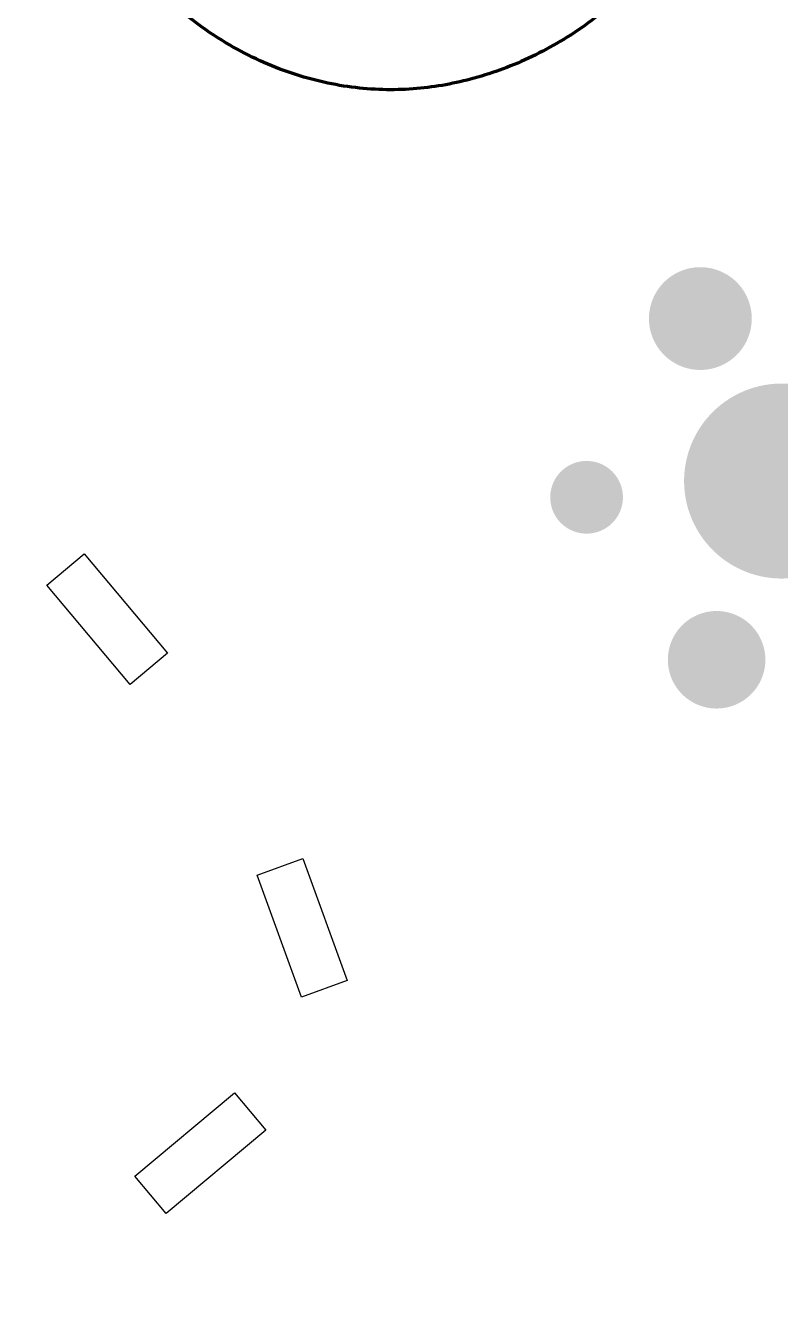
# Model space of a CAD drawing. Header units: millimetres. Extents: x -213 to 898, y -426 to 200.
# Drawn here: x 205.5 to 251.9, y -216.6 to -138 of the extents above; entities that cross this region are included whole.
import ezdxf

# ---------------------------------------------------------------- set-up
doc = ezdxf.new("R2010")
doc.units = ezdxf.units.MM
for name, color, linetype, true_color in [('Cut', 1, 'Continuous', 0xff0000), ('Etch', 5, 'Continuous', 0x0000ff), ('Line', 18, 'Continuous', 0x000000)]:
    doc.layers.add(name, color=color, linetype=linetype, true_color=true_color)

msp = doc.modelspace()

# ---------------------------------------------------------------- hatches: boundary and pattern name
at = {"layer": 'Etch', "true_color": 0x0000ff}
for points in [[(246, -159), (246.067, -159.021), (246.135, -159.042), (246.204, -159.06), (246.274, -159.078), (246.345, -159.094), (246.416, -159.108), (246.489, -159.121), (246.563, -159.132), (246.637, -159.141), (246.712, -159.149), (246.788, -159.155), (246.864, -159.159), (246.941, -159.162), (247.018, -159.162), (247.096, -159.161), (247.174, -159.157), (247.253, -159.152), (247.332, -159.145), (247.411, -159.136), (247.49, -159.124), (247.569, -159.111), (247.647, -159.095), (247.726, -159.078), (247.805, -159.058), (247.883, -159.037), (247.961, -159.013), (248.038, -158.987), (248.115, -158.959), (248.191, -158.93), (248.266, -158.898), (248.341, -158.864), (248.414, -158.828), (248.487, -158.791), (248.559, -158.751), (248.629, -158.71), (248.699, -158.667), (248.767, -158.623), (248.834, -158.576), (248.9, -158.528), (248.964, -158.479), (249.027, -158.428), (249.088, -158.375), (249.147, -158.321), (249.206, -158.266), (249.262, -158.21), (249.317, -158.152), (249.37, -158.094), (249.421, -158.034), (249.471, -157.974), (249.519, -157.912), (249.565, -157.85), (249.609, -157.787), (249.651, -157.723), (249.692, -157.659), (249.731, -157.594), (249.768, -157.529), (249.803, -157.464), (249.837, -157.398), (249.868, -157.332), (249.898, -157.266), (249.926, -157.199), (249.952, -157.133), (249.977, -157.066), (250, -157), (250.021, -156.933), (250.042, -156.865), (250.06, -156.796), (250.078, -156.726), (250.094, -156.655), (250.108, -156.584), (250.121, -156.511), (250.132, -156.437), (250.141, -156.363), (250.149, -156.288), (250.155, -156.212), (250.159, -156.136), (250.162, -156.059), (250.162, -155.982), (250.161, -155.904), (250.157, -155.826), (250.152, -155.747), (250.145, -155.668), (250.136, -155.589), (250.124, -155.51), (250.111, -155.431), (250.095, -155.353), (250.078, -155.274), (250.058, -155.195), (250.037, -155.117), (250.013, -155.039), (249.987, -154.962), (249.959, -154.885), (249.93, -154.809), (249.898, -154.734), (249.864, -154.659), (249.828, -154.586), (249.791, -154.513), (249.751, -154.441), (249.71, -154.371), (249.667, -154.301), (249.623, -154.233), (249.576, -154.166), (249.528, -154.1), (249.479, -154.036), (249.428, -153.973), (249.375, -153.912), (249.321, -153.853), (249.266, -153.794), (249.21, -153.738), (249.152, -153.683), (249.094, -153.63), (249.034, -153.579), (248.974, -153.529), (248.912, -153.481), (248.85, -153.435), (248.787, -153.391), (248.723, -153.349), (248.659, -153.308), (248.594, -153.269), (248.529, -153.232), (248.464, -153.197), (248.398, -153.163), (248.332, -153.132), (248.266, -153.102), (248.199, -153.074), (248.133, -153.048), (248.066, -153.023), (248, -153), (247.933, -152.979), (247.865, -152.958), (247.796, -152.94), (247.726, -152.922), (247.655, -152.906), (247.584, -152.892), (247.511, -152.879), (247.437, -152.868), (247.363, -152.859), (247.288, -152.851), (247.212, -152.845), (247.136, -152.841), (247.059, -152.838), (246.982, -152.838), (246.904, -152.839), (246.826, -152.843), (246.747, -152.848), (246.668, -152.855), (246.589, -152.864), (246.51, -152.876), (246.431, -152.889), (246.353, -152.905), (246.274, -152.922), (246.195, -152.942), (246.117, -152.963), (246.039, -152.987), (245.962, -153.013), (245.885, -153.041), (245.809, -153.07), (245.734, -153.102), (245.659, -153.136), (245.586, -153.172), (245.513, -153.209), (245.441, -153.249), (245.371, -153.29), (245.301, -153.333), (245.233, -153.377), (245.166, -153.424), (245.1, -153.472), (245.036, -153.521), (244.973, -153.572), (244.912, -153.625), (244.853, -153.679), (244.794, -153.734), (244.738, -153.79), (244.683, -153.848), (244.63, -153.906), (244.579, -153.966), (244.529, -154.026), (244.481, -154.088), (244.435, -154.15), (244.391, -154.213), (244.349, -154.277), (244.308, -154.341), (244.269, -154.406), (244.232, -154.471), (244.197, -154.536), (244.163, -154.602), (244.132, -154.668), (244.102, -154.734), (244.074, -154.801), (244.048, -154.867), (244.023, -154.934), (244, -155), (243.979, -155.067), (243.958, -155.135), (243.94, -155.204), (243.922, -155.274), (243.906, -155.345), (243.892, -155.416), (243.879, -155.489), (243.868, -155.563), (243.859, -155.637), (243.851, -155.712), (243.845, -155.788), (243.841, -155.864), (243.838, -155.941), (243.838, -156.018), (243.839, -156.096), (243.843, -156.174), (243.848, -156.253), (243.855, -156.332), (243.864, -156.411), (243.876, -156.49), (243.889, -156.569), (243.905, -156.647), (243.922, -156.726), (243.942, -156.805), (243.963, -156.883), (243.987, -156.961), (244.013, -157.038), (244.041, -157.115), (244.07, -157.191), (244.102, -157.266), (244.136, -157.341), (244.172, -157.414), (244.209, -157.487), (244.249, -157.559), (244.29, -157.629), (244.333, -157.699), (244.377, -157.767), (244.424, -157.834), (244.472, -157.9), (244.521, -157.964), (244.572, -158.027), (244.625, -158.088), (244.679, -158.147), (244.734, -158.206), (244.79, -158.262), (244.848, -158.317), (244.906, -158.37), (244.966, -158.421), (245.026, -158.471), (245.088, -158.519), (245.15, -158.565), (245.213, -158.609), (245.277, -158.651), (245.341, -158.692), (245.406, -158.731), (245.471, -158.768), (245.536, -158.803), (245.602, -158.837), (245.668, -158.868), (245.734, -158.898), (245.801, -158.926), (245.867, -158.952), (245.934, -158.977)], [(253.455, -171.821), (253.584, -171.787), (253.713, -171.75), (253.843, -171.71), (253.972, -171.667), (254.102, -171.62), (254.232, -171.57), (254.361, -171.516), (254.49, -171.459), (254.619, -171.398), (254.747, -171.334), (254.874, -171.267), (255.001, -171.196), (255.126, -171.121), (255.251, -171.043), (255.374, -170.962), (255.496, -170.877), (255.616, -170.788), (255.735, -170.696), (255.851, -170.601), (255.966, -170.502), (256.079, -170.4), (256.189, -170.295), (256.298, -170.187), (256.403, -170.076), (256.506, -169.961), (256.607, -169.844), (256.704, -169.724), (256.799, -169.602), (256.89, -169.477), (256.978, -169.349), (257.063, -169.219), (257.145, -169.087), (257.223, -168.953), (257.298, -168.817), (257.369, -168.679), (257.436, -168.539), (257.5, -168.398), (257.56, -168.256), (257.616, -168.112), (257.668, -167.967), (257.717, -167.822), (257.761, -167.675), (257.802, -167.528), (257.839, -167.381), (257.872, -167.233), (257.901, -167.085), (257.926, -166.937), (257.948, -166.79), (257.966, -166.642), (257.98, -166.495), (257.99, -166.348), (257.997, -166.203), (258, -166.058), (257.999, -165.913), (257.996, -165.77), (257.988, -165.628), (257.978, -165.488), (257.964, -165.348), (257.948, -165.21), (257.928, -165.074), (257.905, -164.939), (257.88, -164.806), (257.852, -164.674), (257.821, -164.545), (257.787, -164.416), (257.75, -164.287), (257.71, -164.157), (257.667, -164.028), (257.62, -163.898), (257.57, -163.768), (257.516, -163.639), (257.459, -163.51), (257.398, -163.381), (257.334, -163.253), (257.267, -163.126), (257.196, -162.999), (257.121, -162.874), (257.043, -162.749), (256.962, -162.626), (256.877, -162.504), (256.788, -162.384), (256.696, -162.265), (256.601, -162.149), (256.502, -162.034), (256.4, -161.921), (256.295, -161.811), (256.187, -161.702), (256.076, -161.597), (255.961, -161.494), (255.844, -161.393), (255.724, -161.296), (255.602, -161.201), (255.477, -161.11), (255.349, -161.022), (255.219, -160.937), (255.087, -160.855), (254.953, -160.777), (254.817, -160.702), (254.679, -160.631), (254.539, -160.564), (254.398, -160.5), (254.256, -160.44), (254.112, -160.384), (253.967, -160.332), (253.822, -160.283), (253.675, -160.239), (253.528, -160.198), (253.381, -160.161), (253.233, -160.128), (253.085, -160.099), (252.937, -160.074), (252.79, -160.052), (252.642, -160.034), (252.495, -160.02), (252.348, -160.01), (252.203, -160.003), (252.058, -160), (251.913, -160.001), (251.77, -160.004), (251.628, -160.012), (251.488, -160.022), (251.348, -160.036), (251.21, -160.052), (251.074, -160.072), (250.939, -160.095), (250.806, -160.12), (250.674, -160.148), (250.545, -160.179), (250.416, -160.213), (250.287, -160.25), (250.157, -160.29), (250.028, -160.333), (249.898, -160.38), (249.768, -160.43), (249.639, -160.484), (249.51, -160.541), (249.381, -160.602), (249.253, -160.666), (249.126, -160.733), (248.999, -160.804), (248.874, -160.879), (248.749, -160.957), (248.626, -161.038), (248.504, -161.123), (248.384, -161.212), (248.265, -161.304), (248.149, -161.399), (248.034, -161.498), (247.921, -161.6), (247.811, -161.705), (247.702, -161.813), (247.597, -161.924), (247.494, -162.039), (247.393, -162.156), (247.296, -162.276), (247.201, -162.398), (247.11, -162.523), (247.022, -162.651), (246.937, -162.781), (246.855, -162.913), (246.777, -163.047), (246.702, -163.183), (246.631, -163.321), (246.564, -163.461), (246.5, -163.602), (246.44, -163.744), (246.384, -163.888), (246.332, -164.033), (246.283, -164.178), (246.239, -164.325), (246.198, -164.472), (246.161, -164.619), (246.128, -164.767), (246.099, -164.915), (246.074, -165.063), (246.052, -165.21), (246.034, -165.358), (246.02, -165.505), (246.01, -165.652), (246.003, -165.797), (246, -165.942), (246.001, -166.087), (246.004, -166.23), (246.012, -166.372), (246.022, -166.512), (246.036, -166.652), (246.052, -166.79), (246.072, -166.926), (246.095, -167.061), (246.12, -167.194), (246.148, -167.326), (246.179, -167.455), (246.213, -167.584), (246.25, -167.713), (246.29, -167.843), (246.333, -167.972), (246.38, -168.102), (246.43, -168.232), (246.484, -168.361), (246.541, -168.49), (246.602, -168.619), (246.666, -168.747), (246.733, -168.874), (246.804, -169.001), (246.879, -169.126), (246.957, -169.251), (247.038, -169.374), (247.123, -169.496), (247.212, -169.616), (247.304, -169.735), (247.399, -169.851), (247.498, -169.966), (247.6, -170.079), (247.705, -170.189), (247.813, -170.298), (247.924, -170.403), (248.039, -170.506), (248.156, -170.607), (248.276, -170.704), (248.398, -170.799), (248.523, -170.89), (248.651, -170.978), (248.781, -171.063), (248.913, -171.145), (249.047, -171.223), (249.183, -171.298), (249.321, -171.369), (249.461, -171.436), (249.602, -171.5), (249.744, -171.56), (249.888, -171.616), (250.033, -171.668), (250.178, -171.717), (250.325, -171.761), (250.472, -171.802), (250.619, -171.839), (250.767, -171.872), (250.915, -171.901), (251.063, -171.926), (251.21, -171.948), (251.358, -171.966), (251.505, -171.98), (251.652, -171.99), (251.797, -171.997), (251.942, -172), (252.087, -171.999), (252.23, -171.996), (252.372, -171.988), (252.512, -171.978), (252.652, -171.964), (252.79, -171.948), (252.926, -171.928), (253.061, -171.905), (253.194, -171.88), (253.326, -171.852)], [(241, -169), (241.044, -168.977), (241.088, -168.953), (241.132, -168.928), (241.176, -168.902), (241.219, -168.875), (241.262, -168.846), (241.305, -168.816), (241.347, -168.785), (241.389, -168.752), (241.431, -168.719), (241.471, -168.684), (241.512, -168.648), (241.551, -168.61), (241.59, -168.572), (241.629, -168.532), (241.666, -168.491), (241.703, -168.45), (241.738, -168.407), (241.773, -168.362), (241.807, -168.317), (241.84, -168.271), (241.871, -168.224), (241.902, -168.176), (241.931, -168.127), (241.96, -168.077), (241.987, -168.026), (242.012, -167.975), (242.037, -167.922), (242.06, -167.869), (242.082, -167.816), (242.102, -167.762), (242.121, -167.707), (242.139, -167.652), (242.155, -167.596), (242.17, -167.54), (242.183, -167.484), (242.195, -167.428), (242.205, -167.371), (242.214, -167.314), (242.221, -167.257), (242.227, -167.201), (242.231, -167.144), (242.234, -167.087), (242.236, -167.03), (242.236, -166.974), (242.235, -166.918), (242.232, -166.862), (242.228, -166.806), (242.222, -166.751), (242.215, -166.697), (242.207, -166.643), (242.198, -166.589), (242.187, -166.536), (242.176, -166.483), (242.163, -166.432), (242.149, -166.381), (242.133, -166.33), (242.117, -166.281), (242.1, -166.232), (242.082, -166.184), (242.063, -166.137), (242.043, -166.09), (242.022, -166.045), (242, -166), (241.977, -165.956), (241.953, -165.912), (241.928, -165.868), (241.902, -165.824), (241.875, -165.781), (241.846, -165.738), (241.816, -165.695), (241.785, -165.653), (241.752, -165.611), (241.719, -165.569), (241.684, -165.529), (241.648, -165.488), (241.61, -165.449), (241.572, -165.41), (241.532, -165.371), (241.491, -165.334), (241.45, -165.297), (241.407, -165.262), (241.362, -165.227), (241.317, -165.193), (241.271, -165.16), (241.224, -165.129), (241.176, -165.098), (241.127, -165.069), (241.077, -165.04), (241.026, -165.013), (240.975, -164.988), (240.922, -164.963), (240.869, -164.94), (240.816, -164.918), (240.762, -164.898), (240.707, -164.879), (240.652, -164.861), (240.596, -164.845), (240.54, -164.83), (240.484, -164.817), (240.428, -164.805), (240.371, -164.795), (240.314, -164.786), (240.257, -164.779), (240.201, -164.773), (240.144, -164.769), (240.087, -164.766), (240.03, -164.764), (239.974, -164.764), (239.918, -164.765), (239.862, -164.768), (239.806, -164.772), (239.751, -164.778), (239.697, -164.785), (239.643, -164.793), (239.589, -164.802), (239.536, -164.813), (239.483, -164.824), (239.432, -164.837), (239.381, -164.851), (239.33, -164.867), (239.281, -164.883), (239.232, -164.9), (239.184, -164.918), (239.137, -164.937), (239.09, -164.957), (239.045, -164.978), (239, -165), (238.956, -165.023), (238.912, -165.047), (238.868, -165.072), (238.824, -165.098), (238.781, -165.125), (238.738, -165.154), (238.695, -165.184), (238.653, -165.215), (238.611, -165.248), (238.569, -165.281), (238.529, -165.316), (238.488, -165.352), (238.449, -165.39), (238.41, -165.428), (238.371, -165.468), (238.334, -165.509), (238.297, -165.55), (238.262, -165.593), (238.227, -165.638), (238.193, -165.683), (238.16, -165.729), (238.129, -165.776), (238.098, -165.824), (238.069, -165.873), (238.04, -165.923), (238.013, -165.974), (237.988, -166.025), (237.963, -166.078), (237.94, -166.131), (237.918, -166.184), (237.898, -166.238), (237.879, -166.293), (237.861, -166.348), (237.845, -166.404), (237.83, -166.46), (237.817, -166.516), (237.805, -166.572), (237.795, -166.629), (237.786, -166.686), (237.779, -166.743), (237.773, -166.799), (237.769, -166.856), (237.766, -166.913), (237.764, -166.97), (237.764, -167.026), (237.765, -167.082), (237.768, -167.138), (237.772, -167.194), (237.778, -167.249), (237.785, -167.303), (237.793, -167.357), (237.802, -167.411), (237.813, -167.464), (237.824, -167.517), (237.837, -167.568), (237.851, -167.619), (237.867, -167.67), (237.883, -167.719), (237.9, -167.768), (237.918, -167.816), (237.937, -167.863), (237.957, -167.91), (237.978, -167.955), (238, -168), (238.023, -168.044), (238.047, -168.088), (238.072, -168.132), (238.098, -168.176), (238.125, -168.219), (238.154, -168.262), (238.184, -168.305), (238.215, -168.347), (238.248, -168.389), (238.281, -168.431), (238.316, -168.471), (238.352, -168.512), (238.39, -168.551), (238.428, -168.59), (238.468, -168.629), (238.509, -168.666), (238.55, -168.703), (238.593, -168.738), (238.638, -168.773), (238.683, -168.807), (238.729, -168.84), (238.776, -168.871), (238.824, -168.902), (238.873, -168.931), (238.923, -168.96), (238.974, -168.987), (239.025, -169.012), (239.078, -169.037), (239.131, -169.06), (239.184, -169.082), (239.238, -169.102), (239.293, -169.121), (239.348, -169.139), (239.404, -169.155), (239.46, -169.17), (239.516, -169.183), (239.572, -169.195), (239.629, -169.205), (239.686, -169.214), (239.743, -169.221), (239.799, -169.227), (239.856, -169.231), (239.913, -169.234), (239.97, -169.236), (240.026, -169.236), (240.082, -169.235), (240.138, -169.232), (240.194, -169.228), (240.249, -169.222), (240.303, -169.215), (240.357, -169.207), (240.411, -169.198), (240.464, -169.187), (240.517, -169.176), (240.568, -169.163), (240.619, -169.149), (240.67, -169.133), (240.719, -169.117), (240.768, -169.1), (240.816, -169.082), (240.863, -169.063), (240.91, -169.043), (240.955, -169.022)], [(248, -174), (247.933, -174.001), (247.866, -174.003), (247.799, -174.007), (247.73, -174.012), (247.662, -174.019), (247.593, -174.028), (247.524, -174.038), (247.454, -174.05), (247.384, -174.064), (247.314, -174.079), (247.245, -174.097), (247.175, -174.116), (247.105, -174.137), (247.035, -174.16), (246.965, -174.184), (246.896, -174.211), (246.827, -174.239), (246.758, -174.269), (246.69, -174.301), (246.622, -174.335), (246.555, -174.371), (246.489, -174.408), (246.423, -174.448), (246.358, -174.489), (246.295, -174.532), (246.232, -174.577), (246.17, -174.623), (246.109, -174.671), (246.05, -174.721), (245.991, -174.772), (245.934, -174.824), (245.879, -174.879), (245.824, -174.934), (245.772, -174.991), (245.721, -175.05), (245.671, -175.109), (245.623, -175.17), (245.577, -175.232), (245.532, -175.295), (245.489, -175.358), (245.448, -175.423), (245.408, -175.489), (245.371, -175.555), (245.335, -175.622), (245.301, -175.69), (245.269, -175.758), (245.239, -175.827), (245.211, -175.896), (245.184, -175.965), (245.16, -176.035), (245.137, -176.105), (245.116, -176.175), (245.097, -176.245), (245.079, -176.314), (245.064, -176.384), (245.05, -176.454), (245.038, -176.524), (245.028, -176.593), (245.019, -176.662), (245.012, -176.73), (245.007, -176.799), (245.003, -176.866), (245.001, -176.933), (245, -177), (245.001, -177.067), (245.003, -177.134), (245.007, -177.201), (245.012, -177.27), (245.019, -177.338), (245.028, -177.407), (245.038, -177.476), (245.05, -177.546), (245.064, -177.616), (245.079, -177.686), (245.097, -177.755), (245.116, -177.825), (245.137, -177.895), (245.16, -177.965), (245.184, -178.035), (245.211, -178.104), (245.239, -178.173), (245.269, -178.242), (245.301, -178.31), (245.335, -178.378), (245.371, -178.445), (245.408, -178.511), (245.448, -178.577), (245.489, -178.642), (245.532, -178.705), (245.577, -178.768), (245.623, -178.83), (245.671, -178.891), (245.721, -178.95), (245.772, -179.009), (245.824, -179.066), (245.879, -179.121), (245.934, -179.176), (245.991, -179.228), (246.05, -179.279), (246.109, -179.329), (246.17, -179.377), (246.232, -179.423), (246.295, -179.468), (246.358, -179.511), (246.423, -179.552), (246.489, -179.592), (246.555, -179.629), (246.622, -179.665), (246.69, -179.699), (246.758, -179.731), (246.827, -179.761), (246.896, -179.789), (246.965, -179.816), (247.035, -179.84), (247.105, -179.863), (247.175, -179.884), (247.245, -179.903), (247.314, -179.921), (247.384, -179.936), (247.454, -179.95), (247.524, -179.962), (247.593, -179.972), (247.662, -179.981), (247.73, -179.988), (247.799, -179.993), (247.866, -179.997), (247.933, -179.999), (248, -180), (248.067, -179.999), (248.134, -179.997), (248.201, -179.993), (248.27, -179.988), (248.338, -179.981), (248.407, -179.972), (248.476, -179.962), (248.546, -179.95), (248.616, -179.936), (248.686, -179.921), (248.755, -179.903), (248.825, -179.884), (248.895, -179.863), (248.965, -179.84), (249.035, -179.816), (249.104, -179.789), (249.173, -179.761), (249.242, -179.731), (249.31, -179.699), (249.378, -179.665), (249.445, -179.629), (249.511, -179.592), (249.577, -179.552), (249.642, -179.511), (249.705, -179.468), (249.768, -179.423), (249.83, -179.377), (249.891, -179.329), (249.95, -179.279), (250.009, -179.228), (250.066, -179.176), (250.121, -179.121), (250.176, -179.066), (250.228, -179.009), (250.279, -178.95), (250.329, -178.891), (250.377, -178.83), (250.423, -178.768), (250.468, -178.705), (250.511, -178.642), (250.552, -178.577), (250.592, -178.511), (250.629, -178.445), (250.665, -178.378), (250.699, -178.31), (250.731, -178.242), (250.761, -178.173), (250.789, -178.104), (250.816, -178.035), (250.84, -177.965), (250.863, -177.895), (250.884, -177.825), (250.903, -177.755), (250.921, -177.686), (250.936, -177.616), (250.95, -177.546), (250.962, -177.476), (250.972, -177.407), (250.981, -177.338), (250.988, -177.27), (250.993, -177.201), (250.997, -177.134), (250.999, -177.067), (251, -177), (250.999, -176.933), (250.997, -176.866), (250.993, -176.799), (250.988, -176.73), (250.981, -176.662), (250.972, -176.593), (250.962, -176.524), (250.95, -176.454), (250.936, -176.384), (250.921, -176.314), (250.903, -176.245), (250.884, -176.175), (250.863, -176.105), (250.84, -176.035), (250.816, -175.965), (250.789, -175.896), (250.761, -175.827), (250.731, -175.758), (250.699, -175.69), (250.665, -175.622), (250.629, -175.555), (250.592, -175.489), (250.552, -175.423), (250.511, -175.358), (250.468, -175.295), (250.423, -175.232), (250.377, -175.17), (250.329, -175.109), (250.279, -175.05), (250.228, -174.991), (250.176, -174.934), (250.121, -174.879), (250.066, -174.824), (250.009, -174.772), (249.95, -174.721), (249.891, -174.671), (249.83, -174.623), (249.768, -174.577), (249.705, -174.532), (249.642, -174.489), (249.577, -174.448), (249.511, -174.408), (249.445, -174.371), (249.378, -174.335), (249.31, -174.301), (249.242, -174.269), (249.173, -174.239), (249.104, -174.211), (249.035, -174.184), (248.965, -174.16), (248.895, -174.137), (248.825, -174.116), (248.755, -174.097), (248.686, -174.079), (248.616, -174.064), (248.546, -174.05), (248.476, -174.038), (248.407, -174.028), (248.338, -174.019), (248.27, -174.012), (248.201, -174.007), (248.134, -174.003), (248.067, -174.001)]]:
    msp.add_hatch(color=5, dxfattribs=at).paths.add_polyline_path(points, flags=0)

# ---------------------------------------------------------------- linework, layer by layer
at = {"layer": 'Cut', "color": 1, "true_color": 0xff0000}
for points in [[(211.922, -178.528), (206.78, -172.4), (209.078, -170.472), (214.22, -176.6)], [(222.459, -197.772), (219.722, -190.254), (222.541, -189.228), (225.278, -196.746)], [(220.26, -205.944), (214.132, -211.086), (212.204, -208.788), (218.332, -203.646)]]:
    msp.add_lwpolyline(points, close=True, dxfattribs=at)
at = {"layer": 'Cut'}
msp.add_arc((198.152, -148), 100, 140.44249, 34.53518, dxfattribs=at)
at = {"layer": 'Line', "lineweight": 100}
msp.add_rational_spline([(249, -117), (251.849, -137.989), (231.168, -141.635), (210.487, -145.282), (206.319, -121.647), (202.151, -98.011), (222.832, -94.365)], [1, 0.707106781187, 1, 0.707106781187, 1, 0.707106781187, 1], degree=2, knots=[1.570796, 1.570796, 1.570796, 3.141593, 3.141593, 4.712389, 4.712389, 6.283185, 6.283185, 6.283185], dxfattribs=at)

doc.saveas('drawing.dxf')
